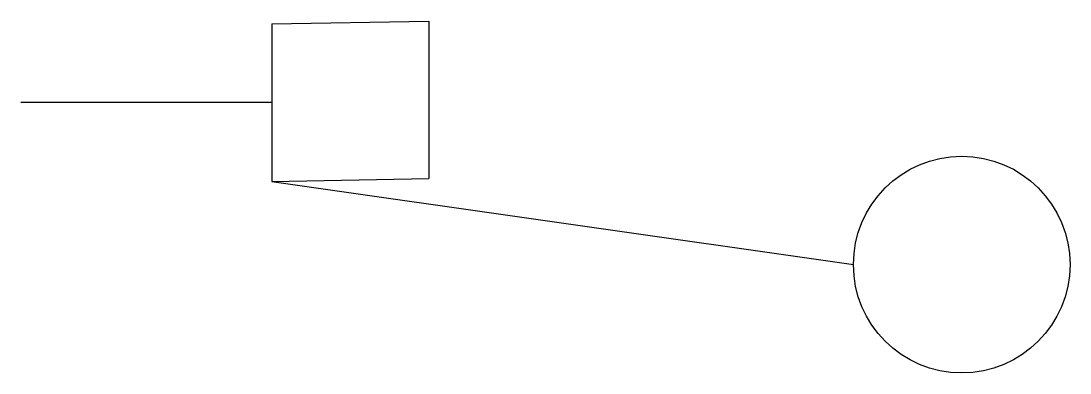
# Model space of a CAD drawing. Header units: metres. Extents: x -62753 to -61375, y -134241 to -133779.
import ezdxf

# ---------------------------------------------------------------- set-up
doc = ezdxf.new("R2010")
doc.units = ezdxf.units.M
doc.layers.add('DET1', color=1, linetype='Continuous')

msp = doc.modelspace()

# ---------------------------------------------------------------- linework, layer by layer
at = {"layer": 'DET1'}
for p, q in [((-62423.48, -133782.99), (-62216.94, -133779.12)), ((-62216.94, -133779.12), (-62216.94, -133985.66)), ((-62423.48, -133782.99), (-62423.48, -133989.52)), ((-62423.48, -133886.26), (-62752.76, -133886.26)), ((-62423.48, -133989.52), (-62216.94, -133985.66)), ((-62423.48, -133989.52), (-61659.33, -134098.8))]:
    msp.add_line(p, q, dxfattribs=at)
msp.add_circle((-61517.1, -134098.8), 142.23, dxfattribs=at)

doc.saveas('drawing.dxf')
